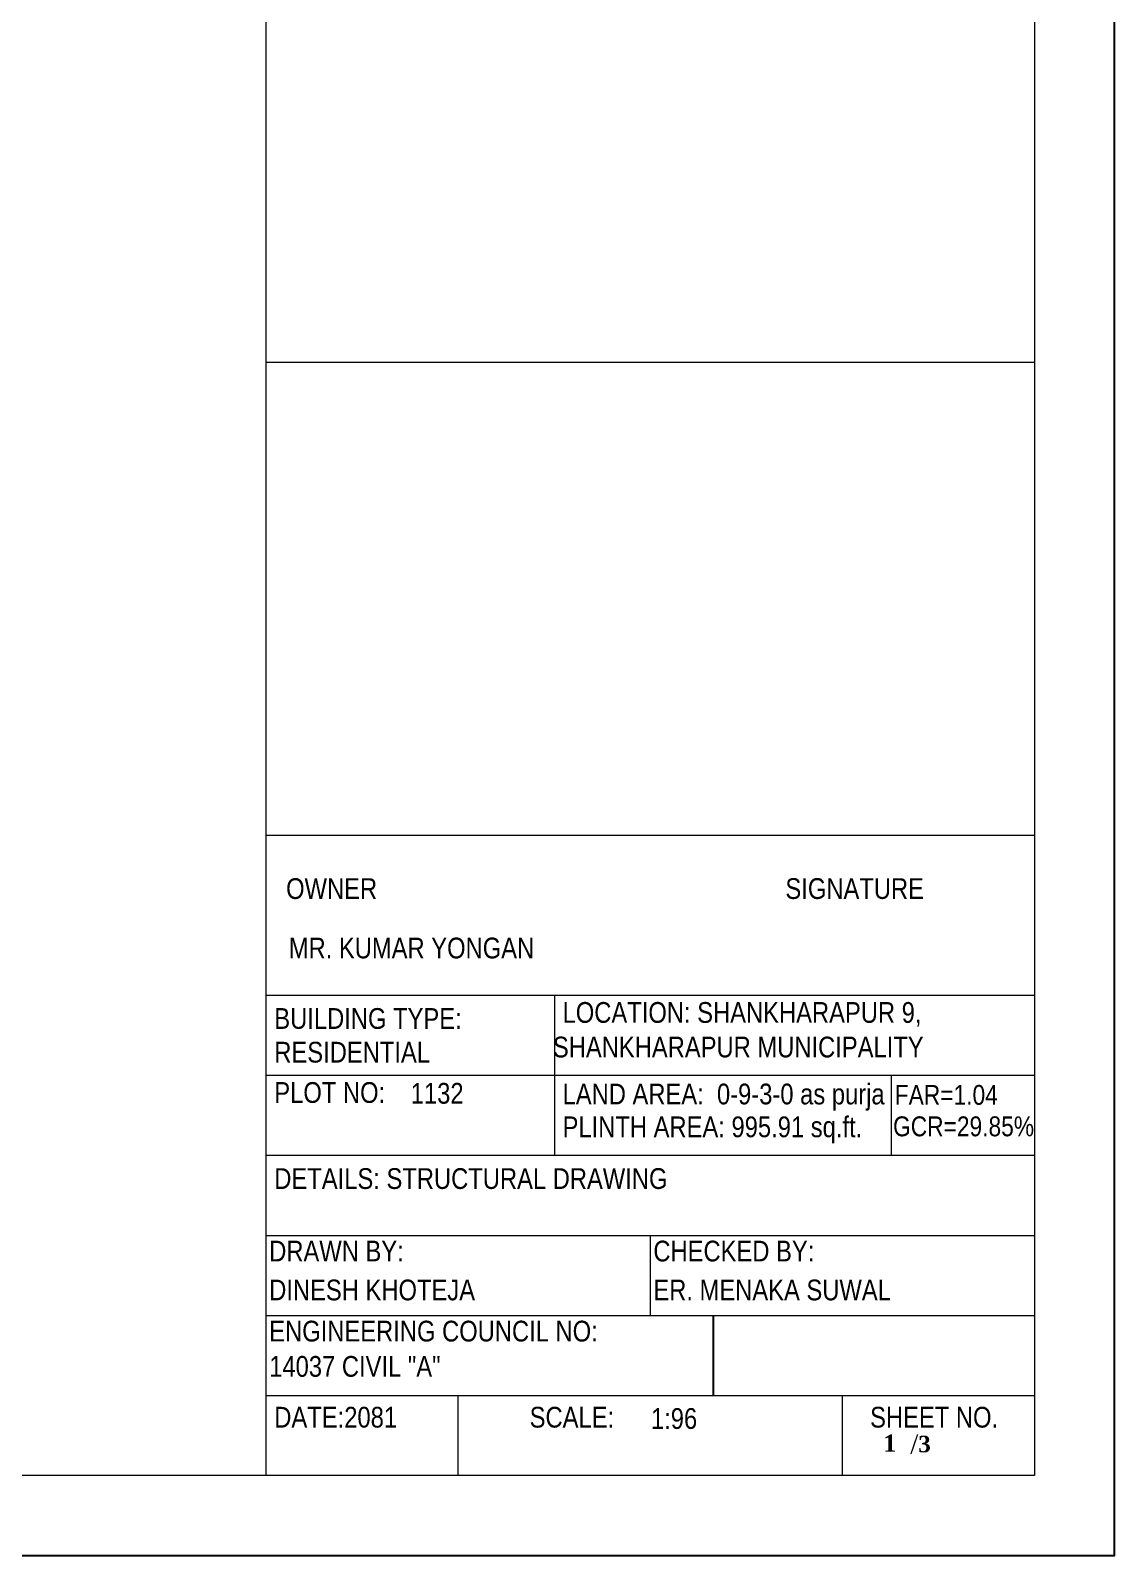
# Model space of a CAD drawing. Header units: inches. Extents: x -2812 to 9774, y -15726 to -746.
# Drawn here: x -261 to 366, y -9527 to -8645 of the extents above; entities that cross this region are included whole.
import ezdxf

# ---------------------------------------------------------------- set-up
doc = ezdxf.new("R2010")
doc.units = ezdxf.units.IN
doc.header["$LTSCALE"] = 17
doc.header["$MEASUREMENT"] = 0
doc.layers.add('A-Wall', color=7, linetype='Continuous')
for name, color, linetype, lineweight in [('ELE1', 3, 'Continuous', 9), ('TEXT', 231, 'Continuous', 20), ('Text 0.200', 122, 'Continuous', 20)]:
    doc.layers.add(name, color=color, linetype=linetype, lineweight=lineweight)
doc.styles.add('ordinary', font='ARIALN.TTF')

msp = doc.modelspace()

# ---------------------------------------------------------------- linework, layer by layer
at = {"layer": 'A-Wall', "ltscale": 50}
msp.add_line((133.67, -9388.51), (133.67, -9434.82), dxfattribs=at)
at = {"layer": 'Defpoints'}
msp.add_lwpolyline([(366.02, -7279.49), (-2811.58, -7279.49), (-2811.58, -9527.46), (366.02, -9527.46)], close=True, dxfattribs=at)
at = {"layer": 'ELE1'}
for p, q in [((-124.94, -9481.14), (-124.94, -7325.81)), ((319.71, -8837.15), (-124.94, -8837.15))]:
    msp.add_line(p, q, dxfattribs=at)
msp.add_lwpolyline([(-2765.26, -7325.81), (319.71, -7325.81), (319.71, -9481.14), (-2765.26, -9481.14)], close=True, dxfattribs=at)
at = {"layer": 'TEXT'}
for p, q in [((-124.94, -9110.6), (319.71, -9110.6)), ((-124.94, -9203.23), (319.71, -9203.23)), ((41.88, -9203.23), (41.88, -9295.87)), ((-124.94, -9249.55), (319.71, -9249.55)), ((236.8, -9249.55), (236.8, -9295.92)), ((-124.94, -9295.87), (319.71, -9295.87)), ((-124.94, -9342.19), (319.71, -9342.19)), ((97.38, -9342.19), (97.38, -9388.55)), ((-124.94, -9388.51), (319.71, -9388.51)), ((-124.94, -9434.82), (319.71, -9434.82)), ((-13.78, -9481.14), (-13.78, -9434.82)), ((208.54, -9481.14), (208.54, -9434.82))]:
    msp.add_line(p, q, dxfattribs=at)

# ---------------------------------------------------------------- texts
at = {"insert": (208.54, -9443.92), "char_height": 6.54232, "width": 86.8429, "attachment_point": 1}
msp.add_mtext('\\A1;{\\fTimes New Roman|b1|i0|c0|p18;\\H1.2367x;\\P\\pi29.42287;\\H0.80859x;    \\fBookman Old Style|b0|i0|c0|p18;\\H1.6907x;/\\fBookman Old Style|b1|i0|c0|p18;\\H0.86414x;3\\fArial|b1|i0|c0|p34;\\H1.2047x; \\H0.8998x;   }', dxfattribs=at)
at = {"layer": 'TEXT', "style": 'ordinary'}
for s, height, p in [('OWNER', 12, (-113.39, -9147.53)), ('SIGNATURE', 12, (175.57, -9147.53)), ('MR. KUMAR YONGAN', 12, (-111.85, -9181.93)), ('BUILDING TYPE:  ', 12, (-120.22, -9222.71)), ('LOCATION: SHANKHARAPUR 9,', 12, (46.61, -9219.22)), ('RESIDENTIAL', 12, (-120.22, -9242.21)), ('SHANKHARAPUR MUNICIPALITY', 12, (41.02, -9239.22)), ('PLOT NO: ', 12, (-120.22, -9265.54)), ('1132', 12, (-41.26, -9265.99)), ('LAND AREA:  0-9-3-0 as purja', 12, (46.61, -9266.41)), ('FAR=1.04', 11.494, (238.86, -9266.67)), ('PLINTH AREA: 995.91 sq.ft.', 12, (46.61, -9285.41)), ('GCR=29.85%%%', 11.4939, (237.87, -9284.87)), ('DETAILS: STRUCTURAL DRAWING ', 12, (-120.22, -9315.34)), ('CHECKED BY: ', 12, (99.16, -9357.3)), ('DRAWN BY:', 12, (-123.17, -9357.3)), ('DINESH KHOTEJA', 12, (-123.17, -9379.8)), ('ER. MENAKA SUWAL', 12, (99.16, -9379.8)), ('ENGINEERING COUNCIL NO:', 12, (-123.17, -9403.62)), ('14037 CIVIL "A"', 12, (-123.17, -9424.03)), ('DATE:2081', 12, (-120.22, -9453.43)), ('SCALE:', 12, (27.56, -9453.43)), ('SHEET NO.', 12, (224.59, -9453.43))]:
    msp.add_text(s, height=height, dxfattribs=at).set_placement(p)
msp.add_attdef('1:96', (97.76, -9454.19), 'SCALE', height=12, dxfattribs=at)
at = {"layer": 'Text 0.200', "ltscale": 10, "insert": (236.03, -9457.51), "char_height": 9.9298, "width": 19.4821, "attachment_point": 2}
msp.add_mtext('{\\fBookman Old Style|b1|i0|c0|p18;1}', dxfattribs=at)

doc.saveas('drawing.dxf')
